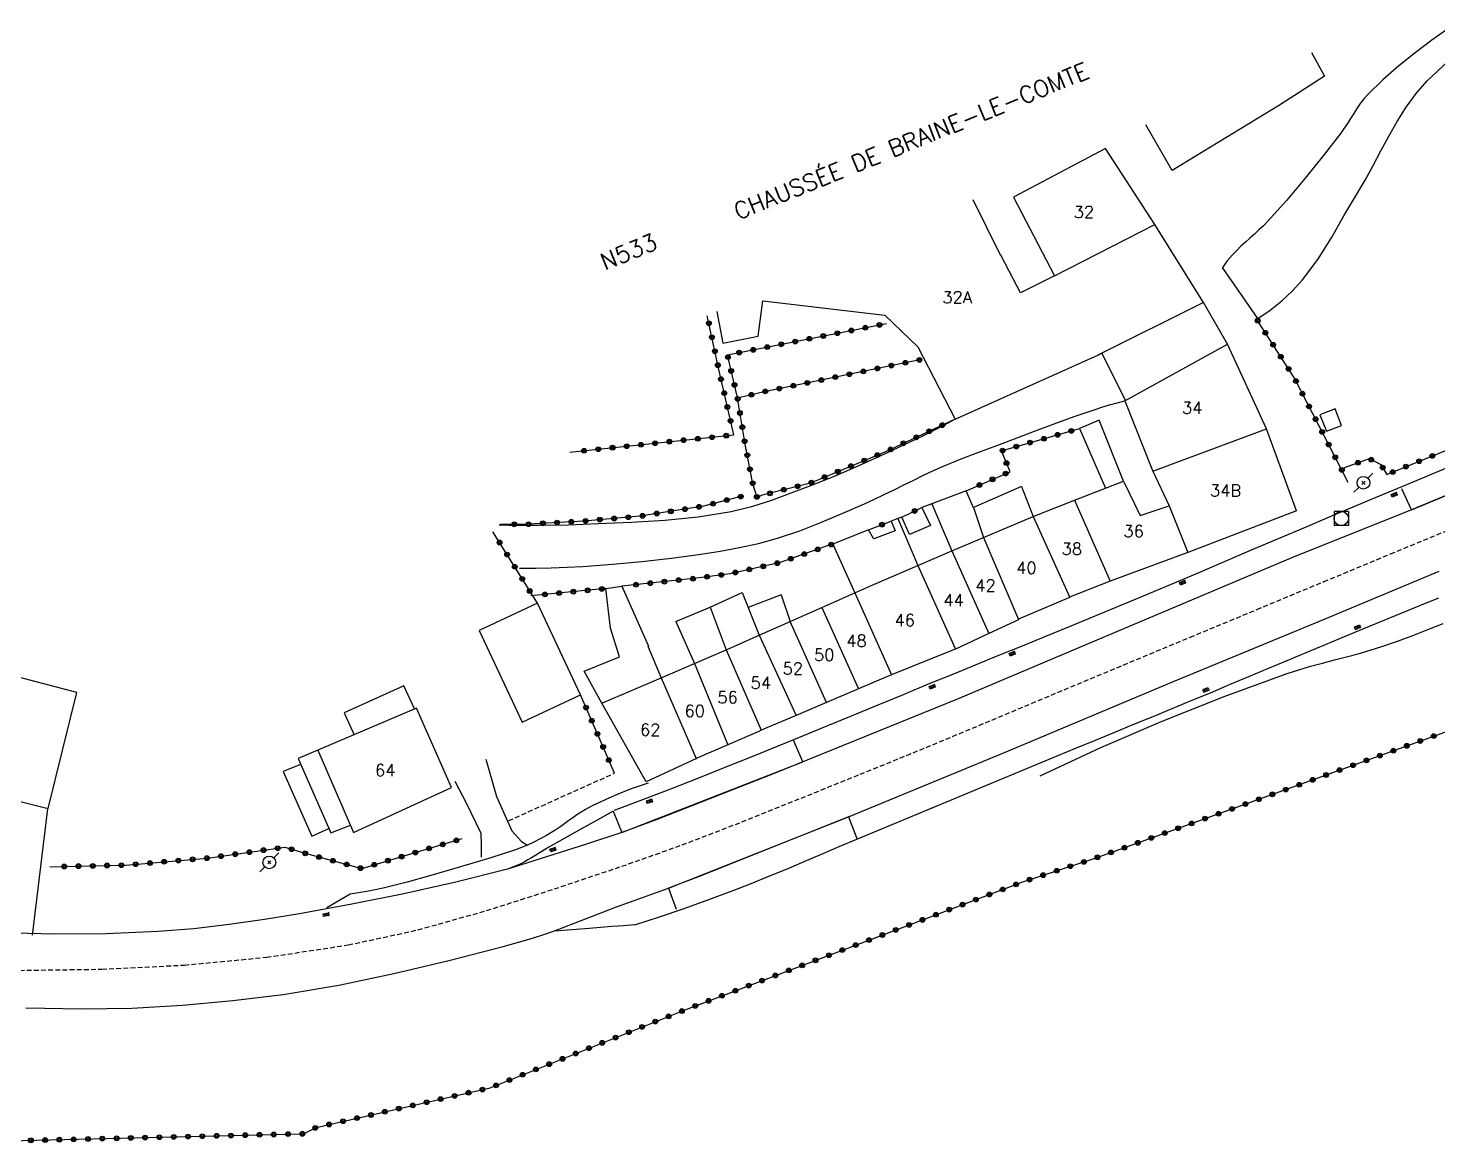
# Model space of a CAD drawing. Header units: millimetres. Extents: x 145000 to 146000, y 142999 to 144002.
# Drawn here: x 145560.6 to 145708.5, y 143023 to 143139.9 of the extents above; entities that cross this region are included whole.
import ezdxf
from ezdxf.enums import TextEntityAlignment as Align

# ---------------------------------------------------------------- set-up
doc = ezdxf.new("R2010")
doc.units = ezdxf.units.MM
doc.linetypes.add('DASHED', pattern=[0.75, 0.5, -0.25])
doc.layers.get('0').update_dxf_attribs({"linetype": 'CONTINUOUS'})
for name, color, linetype in [('W0001', 6, 'DASHED'), ('W0006', 2, 'CONTINUOUS'), ('W0008', 7, 'CONTINUOUS'), ('W0014', 7, 'CONTINUOUS'), ('W0017', 7, 'CONTINUOUS'), ('W0021', 2, 'CONTINUOUS'), ('W0101', 7, 'CONTINUOUS'), ('W0104', 1, 'CONTINUOUS'), ('W0112', 1, 'DASHED'), ('W0120', 7, 'CONTINUOUS'), ('W0214', 2, 'CONTINUOUS'), ('W0322', 7, 'CONTINUOUS'), ('W0323', 7, 'CONTINUOUS'), ('W0401', 7, 'CONTINUOUS'), ('W0420', 7, 'CONTINUOUS'), ('W0473', 7, 'CONTINUOUS'), ('W0510', 5, 'CONTINUOUS'), ('W0989', 7, 'CONTINUOUS'), ('W0990', 7, 'CONTINUOUS'), ('W0991', 7, 'CONTINUOUS'), ('W1102', 7, 'CONTINUOUS')]:
    doc.layers.add(name, color=color, linetype=linetype)
doc.styles.get("Standard").update_dxf_attribs({"font": 'romans.shx', "width": 0.85})

# ---------------------------------------------------------------- blocks, each defined once
blk = doc.blocks.new('T473')
for p, q in [((-0.166667, 0.166667), (0.166667, -0.166667)), ((-0.166667, -0.166667), (0.166667, 0.166667)), ((0.500001, 0.500001), (1.000002, 1.000002)), ((-1.000002, -1.000002), (-0.500001, -0.500001))]:
    blk.add_line(p, q)
blk.add_ellipse((0, 0), major_axis=(0.471405, 0.471405), ratio=1, start_param=5.4977871438, end_param=11.780972451)
blk = doc.blocks.new('T401')
for p, q in [((-0.3, 0.3), (0, 0.3)), ((-0.3, -0.25), (-0.3, 0.3)), ((-0.3, 0.15), (0, 0.15)), ((-0.3, 0), (0, 0)), ((0, 0.3), (0, -0.25)), ((-0.3, -0.15), (0, -0.15)), ((-0.3, -0.25), (-0.3, -0.3)), ((-0.3, -0.3), (0, -0.3)), ((0, -0.3), (0, -0.25))]:
    blk.add_line(p, q)
blk = doc.blocks.new('T420')
for p, q in [((0.75, 0.75), (-0.75, 0.75)), ((-0.75, 0.75), (-0.75, -0.75)), ((0.75, 0.75), (0.75, -0.75)), ((0.75, -0.75), (-0.75, -0.75))]:
    blk.add_line(p, q)
blk.add_ellipse((0, 0), major_axis=(-0.53, 0.53), ratio=1, start_param=3.926991, end_param=10.210176)
blk = doc.blocks.new('t323o')
at = {"color": 0, "linetype": 'Continuous'}
for radius in [0.25, 0.15]:
    blk.add_circle((0, 0), radius, dxfattribs=at)
blk = doc.blocks.new('t322o')
at = {"color": 0, "linetype": 'Continuous'}
for radius in [0.25, 0.15]:
    blk.add_circle((0, 0), radius, dxfattribs=at)

msp = doc.modelspace()

# ---------------------------------------------------------------- linework, layer by layer
at = {"layer": 'W0001'}
msp.add_lwpolyline([(145559.7, 143041.07), (145568.35, 143041.19), (145576.99, 143041.62), (145585.61, 143042.44), (145594.18, 143043.73), (145601.5, 143045.32), (145608.7, 143047.34), (145615.82, 143049.62), (145622.89, 143051.99), (145629.21, 143054.23), (145635.47, 143056.64), (145641.69, 143059.14), (145647.9, 143061.65), (145654.82, 143064.46), (145661.72, 143067.34), (145668.61, 143070.23), (145675.5, 143073.11), (145682.52, 143076.03), (145689.53, 143078.94), (145696.54, 143081.86), (145703.55, 143084.77), (145709.97, 143087.43)], dxfattribs=at)
at = {"layer": 'W0006'}
for points in [[(145709.74, 143093.92), (145705.63, 143092.2), (145701.52, 143090.48), (145697.42, 143088.76), (145694.58, 143087.56), (145691.74, 143086.36), (145688.91, 143085.15), (145686.08, 143083.94), (145683.24, 143082.73), (145680.41, 143081.53), (145677.57, 143080.33), (145674.73, 143079.14), (145672.27, 143078.13), (145669.81, 143077.11), (145667.35, 143076.11), (145664.89, 143075.1), (145662.42, 143074.1), (145659.96, 143073.1), (145657.5, 143072.09), (145655.03, 143071.09), (145652.39, 143070), (145649.75, 143068.91), (145647.11, 143067.82), (145644.47, 143066.73), (145641.83, 143065.64), (145639.18, 143064.55), (145636.53, 143063.48), (145633.88, 143062.42), (145630.94, 143061.25), (145628, 143060.1), (145625.05, 143058.96), (145622.09, 143057.84)], [(145624.25, 143045.84), (145626.85, 143046.69), (145629.44, 143047.57), (145632.02, 143048.49), (145634.58, 143049.45), (145636.45, 143050.18), (145638.31, 143050.94), (145640.16, 143051.7), (145642.01, 143052.49), (145643.85, 143053.27), (145645.69, 143054.06), (145647.54, 143054.85), (145649.39, 143055.62), (145654.18, 143057.61), (145658.98, 143059.6), (145663.78, 143061.59), (145668.57, 143063.58), (145670.58, 143064.41), (145672.59, 143065.24), (145674.6, 143066.07), (145676.61, 143066.89), (145678.62, 143067.72), (145680.63, 143068.55), (145682.64, 143069.38), (145684.64, 143070.21), (145686.66, 143071.05), (145688.67, 143071.89), (145690.68, 143072.73), (145692.69, 143073.57), (145694.7, 143074.41), (145696.71, 143075.25), (145698.72, 143076.09), (145700.73, 143076.93), (145702.7, 143077.74), (145704.66, 143078.55), (145706.63, 143079.37), (145708.6, 143080.17)], [(145621.98, 143057.76), (145620.29, 143056.82), (145618.6, 143055.89), (145616.92, 143054.94), (145615.24, 143053.99), (145614.87, 143053.77), (145614.5, 143053.55), (145614.14, 143053.33), (145613.77, 143053.1), (145613.4, 143052.88), (145613.03, 143052.66), (145612.66, 143052.46), (145612.28, 143052.26), (145611.93, 143052.1), (145611.59, 143051.95), (145611.23, 143051.81), (145610.88, 143051.68)], [(145615.82, 143045.22), (145616.73, 143045.29), (145617.64, 143045.37), (145618.55, 143045.44), (145619.47, 143045.51), (145620.66, 143045.6), (145621.86, 143045.69), (145623.05, 143045.78), (145624.25, 143045.87)]]:
    msp.add_lwpolyline(points, dxfattribs=at)
at = {"layer": 'W0008'}
for points in [[(145705.74, 143089.41), (145729.01, 143099.05)], [(145705.74, 143089.41), (145693.26, 143084.39), (145676.38, 143077.27), (145658.18, 143069.58), (145638.88, 143061.73), (145626.48, 143056.87), (145622.88, 143055.55)], [(145646.68, 143057.17), (145663.04, 143063.92), (145680.59, 143071.31), (145696.7, 143077.96), (145708.66, 143082.96)], [(145627.8, 143049.71), (145646.68, 143057.17)], [(145622.88, 143055.55), (145619.17, 143054.3), (145610.88, 143051.68)], [(145610.88, 143051.68), (145605.46, 143050.34), (145600.03, 143049.11), (145594.56, 143048), (145589.08, 143047.01), (145585.38, 143046.41), (145581.68, 143045.87), (145577.97, 143045.43), (145574.23, 143045.14), (145568.78, 143044.91), (145563.32, 143044.85), (145557.86, 143045)], [(145615.82, 143045.22), (145622.32, 143047.73), (145627.8, 143049.71)], [(145560.37, 143037.12), (145566.18, 143037.02), (145571.49, 143037.11), (145576.79, 143037.41), (145582.08, 143037.89), (145587.35, 143038.55), (145593.18, 143039.53), (145598.97, 143040.74), (145604.72, 143042.1), (145610.45, 143043.57), (145611.8, 143043.94), (145613.15, 143044.33), (145614.49, 143044.76), (145615.82, 143045.22)]]:
    msp.add_lwpolyline(points, dxfattribs=at)
at = {"layer": 'W0014'}
for points in [[(145625.65, 143060.72), (145624.82, 143060.44), (145623.98, 143060.15), (145623.16, 143059.83), (145622.34, 143059.5), (145621.51, 143059.14), (145620.68, 143058.77), (145619.86, 143058.37), (145619.06, 143057.94), (145618.62, 143057.67), (145618.18, 143057.38), (145617.75, 143057.08), (145617.33, 143056.78), (145616.91, 143056.47), (145616.48, 143056.17), (145616.05, 143055.88), (145615.61, 143055.6), (145614.97, 143055.22), (145614.32, 143054.86), (145613.66, 143054.51), (145612.99, 143054.2), (145611.72, 143053.71), (145610.43, 143053.28), (145609.13, 143052.89), (145607.84, 143052.5), (145605.35, 143051.75), (145602.86, 143051.02), (145600.36, 143050.33), (145597.84, 143049.7), (145596.99, 143049.52), (145596.13, 143049.35), (145595.26, 143049.2), (145594.4, 143049.07)], [(145594.4, 143049.07), (145591.92, 143047.62)]]:
    msp.add_lwpolyline(points, dxfattribs=at)
at = {"layer": 'W0017'}
msp.add_lwpolyline([(145618.54, 143070), (145614.03, 143079.61), (145607.93, 143076.74), (145612.44, 143067.13)], close=True, dxfattribs=at)
for points in [[(145608.61, 143063.23), (145609.72, 143059.32), (145611.35, 143055.7), (145612.37, 143054.6), (145612.99, 143054.2)], [(145608.16, 143052.93), (145608.15, 143054.29), (145608.12, 143055.43), (145606.61, 143058.54), (145605.41, 143060.89)], [(145561.04, 143044.77), (145562.65, 143058.03)]]:
    msp.add_lwpolyline(points, dxfattribs=at)
at = {"layer": 'W0021'}
for points in [[(145729.01, 143099.05), (145705.74, 143089.41), (145704.73, 143091.6)], [(145621.98, 143057.76), (145622.88, 143055.55), (145641.87, 143062.96), (145640.91, 143065.24)], [(145646.68, 143057.17), (145631.28, 143051.04), (145627.8, 143049.71)], [(145646.68, 143057.17), (145647.56, 143054.92)], [(145627.8, 143049.71), (145628.59, 143047.49)]]:
    msp.add_lwpolyline(points, dxfattribs=at)
at = {"layer": 'W0101'}
for points in [[(145695.24, 143137.38), (145696.63, 143134.91), (145691.88, 143131.88), (145680.62, 143125.02)], [(145680.62, 143125.02), (145677.87, 143129.81)], [(145673.64, 143127.33), (145663.97, 143122.21), (145668.28, 143113.96)], [(145678.8, 143119.33), (145673.64, 143127.33)], [(145668.28, 143113.96), (145664.7, 143112.17), (145662.65, 143116.11), (145662.62, 143116.14), (145659.75, 143121.92)], [(145683.9, 143111.16), (145683.51, 143111.83), (145678.8, 143119.33)], [(145632.84, 143110.2), (145633.47, 143106.88), (145637.19, 143107.64), (145637.69, 143111.34), (145650.49, 143109.81), (145653.93, 143106.5), (145657.87, 143098.92), (145672.84, 143105.63)], [(145683.9, 143111.15), (145672.84, 143105.63)], [(145675.67, 143100.83), (145686.45, 143106.78)], [(145690.52, 143097.9), (145686.45, 143106.78)], [(145675.67, 143100.83), (145678.56, 143093.54), (145678.56, 143093.53), (145678.57, 143093.52), (145678.58, 143093.5), (145678.58, 143093.49), (145678.59, 143093.48), (145678.59, 143093.46), (145678.6, 143093.45), (145678.61, 143093.44)], [(145693.68, 143089.28), (145690.52, 143097.9)], [(145678.61, 143093.44), (145680.32, 143089.81)], [(145670.39, 143090.41), (145675.52, 143092.41), (145677.26, 143088.8), (145680.32, 143089.81)], [(145666.03, 143088.71), (145670.39, 143090.41)], [(145660.82, 143086.5), (145666.03, 143088.71)], [(145693.68, 143089.28), (145682.26, 143084.93)], [(145657.5, 143085.09), (145660.82, 143086.5)], [(145653.95, 143083.56), (145657.5, 143085.09)], [(145682.26, 143084.93), (145674.11, 143081.91)], [(145647.32, 143080.69), (145648.9, 143081.39), (145653.95, 143083.56)], [(145674.11, 143081.91), (145669.87, 143080.23)], [(145643.86, 143079.15), (145647.32, 143080.69)], [(145669.88, 143080.21), (145669.87, 143080.2), (145664.51, 143077.91), (145664.49, 143077.9)], [(145669.87, 143080.23), (145669.88, 143080.21)], [(145640.56, 143077.69), (145643.86, 143079.15)], [(145637.29, 143076.24), (145640.56, 143077.69)], [(145664.49, 143077.9), (145664.51, 143077.85), (145661.41, 143076.42)], [(145633.85, 143074.71), (145634.02, 143074.78), (145637.29, 143076.24)], [(145661.41, 143076.42), (145657.89, 143074.78)], [(145630.51, 143073.28), (145633.85, 143074.71)], [(145657.89, 143074.78), (145657.68, 143074.69), (145651.18, 143072.08)], [(145555.71, 143059.79), (145562.71, 143058.07), (145565.7, 143070.24), (145557.97, 143072.26)], [(145627.01, 143071.78), (145630.51, 143073.28)], [(145651.18, 143072.08), (145650.75, 143071.9), (145647.71, 143070.61)], [(145625.44, 143060.85), (145620.78, 143069.1), (145627.01, 143071.78)], [(145647.71, 143070.61), (145644.37, 143069.18)], [(145644.37, 143069.18), (145641.17, 143067.82)], [(145641.17, 143067.82), (145637.52, 143066.26)], [(145637.52, 143066.26), (145637.27, 143066.15), (145634.02, 143064.74)], [(145634.02, 143064.74), (145630.7, 143063.29)], [(145630.7, 143063.29), (145630.73, 143063.29), (145625.44, 143060.85)]]:
    msp.add_lwpolyline(points, dxfattribs=at)
msp.add_lwpolyline([(145594.74, 143055.55), (145605.03, 143060.25), (145601.35, 143068.6), (145590.99, 143064.16)], close=True, dxfattribs=at)
at = {"layer": 'W0104'}
for points in [[(145686.45, 143106.78), (145683.9, 143111.16)], [(145672.84, 143105.63), (145673.26, 143105.83), (145675.67, 143100.98), (145675.67, 143100.83)], [(145675.52, 143092.41), (145672.97, 143098.8), (145670.9, 143097.92), (145673.63, 143091.68)], [(145664.83, 143091.84), (145659.79, 143089.63), (145659.79, 143089.6), (145659.03, 143091.39), (145655.42, 143090.03)], [(145664.83, 143091.84), (145666.03, 143088.71)], [(145655.42, 143090.03), (145654.37, 143089.63), (145655.27, 143087.76), (145653.08, 143086.82), (145652.26, 143088.64), (145651.85, 143088.48)], [(145655.42, 143090.03), (145657.5, 143085.09)], [(145651.85, 143088.48), (145651.16, 143088.21), (145651.56, 143087.18), (145649.34, 143086.35), (145649.31, 143086.38), (145648.77, 143087.3), (145645.04, 143085.79), (145647.32, 143080.69)], [(145651.85, 143088.48), (145653.95, 143083.56)], [(145659.79, 143089.63), (145660.82, 143086.5)], [(145620.78, 143069.1), (145618.92, 143072.45), (145622.63, 143073.97), (145621.69, 143076.98), (145621.22, 143081.14), (145622.89, 143081.38), (145625.69, 143075.1), (145625.63, 143075.1), (145627.01, 143071.78)], [(145628.55, 143077.68), (145632.14, 143079.19), (145635.51, 143080.73), (145637.29, 143076.23)], [(145639.59, 143080.49), (145636.14, 143079.14)], [(145639.59, 143080.49), (145640.56, 143077.69)], [(145632.14, 143079.19), (145633.85, 143074.71)], [(145628.55, 143077.68), (145630.51, 143073.28)], [(145601.12, 143068.51), (145600.03, 143070.92), (145593.75, 143068.11), (145594.79, 143065.79)], [(145590.99, 143064.16), (145588.92, 143063.29), (145592.37, 143055.49), (145594.41, 143056.3)], [(145589.16, 143062.67), (145587.36, 143061.95), (145590.36, 143055.14), (145592.16, 143055.96)]]:
    msp.add_lwpolyline(points, dxfattribs=at)
msp.add_lwpolyline([(145696.14, 143099.38), (145696.81, 143097.64), (145698.41, 143098.25), (145697.74, 143099.99), (145696.14, 143099.38)], close=True, dxfattribs=at)
at = {"layer": 'W0112'}
msp.add_lwpolyline([(145611.02, 143056.78), (145622.12, 143061.76)], dxfattribs=at)
at = {"layer": 'W0120'}
msp.add_lwpolyline([(145689.62, 143109.46), (145685.92, 143114.82)], dxfattribs=at)
at = {"layer": 'W0214'}
msp.add_lwpolyline([(145666.79, 143061.49), (145673.14, 143064.45), (145679.58, 143067.22), (145686.09, 143069.81), (145692.68, 143072.21), (145693.91, 143072.61), (145695.15, 143072.98), (145696.4, 143073.32), (145697.66, 143073.65), (145698.91, 143073.97), (145700.16, 143074.3), (145701.41, 143074.66), (145702.64, 143075.05), (145704.26, 143075.62), (145705.87, 143076.22), (145707.47, 143076.84), (145709.06, 143077.48)], dxfattribs=at)
at = {"layer": 'W0322'}
msp.add_lwpolyline([(145552.59, 143023.02), (145589.5, 143023.92), (145590.83, 143024.59), (145609.07, 143028.74), (145629.53, 143036.94), (145664.96, 143050.36), (145672.55, 143052.84), (145693.21, 143060.28), (145711.85, 143067.02), (145731.3, 143074.41), (145741.34, 143078.68), (145752.58, 143084.8), (145761.68, 143089.11), (145770.59, 143093.19), (145772.54, 143094.58), (145773.16, 143097.07), (145773.3, 143102.32), (145775.23, 143106.26), (145781.06, 143110.25), (145783.48, 143110.9)], dxfattribs=at)
at = {"layer": 'W0323'}
for points in [[(145634.63, 143097.26), (145633.06, 143104.11), (145631.85, 143109.77)], [(145699.11, 143092.25), (145693.46, 143103.21), (145689.52, 143109.37)], [(145657.87, 143098.92), (145650.47, 143095.45), (145642.67, 143092.21), (145637.6, 143090.92), (145637.07, 143090.68), (145636.63, 143092.12), (145635.86, 143096.07), (145634.99, 143101.32), (145633.96, 143105.66), (145650.67, 143108.95)], [(145654.32, 143105.18), (145637.82, 143101.79), (145635.03, 143101.12)], [(145698.71, 143093.85), (145701.32, 143094.77), (145702.53, 143094.15), (145703.15, 143093.11), (145717.74, 143099.06), (145723.94, 143101.56)], [(145617.44, 143095.44), (145634.63, 143097.26)], [(145659.03, 143091.39), (145663.63, 143093.4), (145662.73, 143095.59), (145670.9, 143097.92)], [(145635.65, 143090.87), (145631.45, 143089.78), (145624.79, 143088.73), (145618.93, 143088.22), (145613.01, 143087.89), (145610.1, 143087.87)], [(145652.26, 143088.64), (145654.37, 143089.63)], [(145614.03, 143079.61), (145609.35, 143087.1)], [(145648.77, 143087.3), (145651.16, 143088.21)], [(145645.04, 143085.82), (145639.51, 143083.87), (145634.24, 143082.69), (145630.73, 143082.21), (145622.89, 143081.38)], [(145621.22, 143081.14), (145613.33, 143080.37)], [(145622.12, 143061.76), (145618.54, 143070)], [(145562.88, 143051.94), (145570.82, 143052.11), (145579.42, 143052.85), (145587.53, 143053.99), (145589.51, 143053.39), (145595.59, 143051.76), (145606.14, 143054.89)]]:
    msp.add_lwpolyline(points, dxfattribs=at)
at = {"layer": 'W0510'}
for points in [[(145709.67, 143139.94), (145707.89, 143138.67), (145706.12, 143137.36), (145704.4, 143135.99), (145702.74, 143134.54), (145701.16, 143132.98), (145700.75, 143132.52), (145700.37, 143132.03), (145700.02, 143131.52), (145699.68, 143131), (145699.35, 143130.47), (145699.02, 143129.95), (145698.67, 143129.44), (145698.31, 143128.94), (145696.47, 143126.56), (145694.59, 143124.21), (145692.65, 143121.9), (145690.64, 143119.66), (145690.2, 143119.2), (145689.74, 143118.77), (145689.27, 143118.34), (145688.79, 143117.92), (145688.32, 143117.5), (145687.85, 143117.07), (145687.4, 143116.63), (145686.96, 143116.17), (145686.68, 143115.85), (145686.41, 143115.52), (145686.16, 143115.17), (145685.92, 143114.82)], [(145689.62, 143109.46), (145690.9, 143110.35), (145692.12, 143111.33), (145693.26, 143112.39), (145694.31, 143113.54), (145695.92, 143115.66), (145697.33, 143117.93), (145698.64, 143120.24), (145699.99, 143122.51), (145700.88, 143124.01), (145701.73, 143125.54), (145702.54, 143127.08), (145703.37, 143128.62), (145704.24, 143130.15), (145705.18, 143131.64), (145706.22, 143133.08), (145707.37, 143134.42), (145709.57, 143136.44)], [(145612.16, 143083.26), (145613.82, 143083.27), (145615.48, 143083.3), (145617.14, 143083.37), (145618.8, 143083.46), (145621.9, 143083.69), (145625, 143083.97), (145628.1, 143084.31), (145631.18, 143084.74), (145633.21, 143085.07), (145635.23, 143085.44), (145637.24, 143085.88), (145639.22, 143086.42), (145641.55, 143087.2), (145643.84, 143088.09), (145646.09, 143089.06), (145648.34, 143090.04), (145649.39, 143090.51), (145650.42, 143091), (145651.45, 143091.5), (145652.48, 143092.01), (145653.51, 143092.52), (145654.54, 143093.02), (145655.58, 143093.51), (145656.63, 143093.97), (145658.48, 143094.74), (145660.35, 143095.46), (145662.22, 143096.16), (145664.1, 143096.86), (145666.17, 143097.65), (145668.25, 143098.43), (145670.34, 143099.19), (145672.44, 143099.9), (145673.24, 143100.16), (145674.05, 143100.4), (145674.86, 143100.62), (145675.67, 143100.83)], [(145657.87, 143098.92), (145656.71, 143098.3), (145655.54, 143097.69), (145654.36, 143097.1), (145653.18, 143096.53), (145650.58, 143095.3), (145647.97, 143094.11), (145645.33, 143092.97), (145642.67, 143091.9), (145640.63, 143091.13), (145638.58, 143090.38), (145636.5, 143089.71), (145634.37, 143089.19), (145630.9, 143088.62), (145627.4, 143088.28), (145623.89, 143088.08), (145620.39, 143087.92), (145617.27, 143087.8), (145614.14, 143087.74), (145611.02, 143087.75), (145610.01, 143087.78)]]:
    msp.add_lwpolyline(points, dxfattribs=at)
at = {"layer": 'W1102'}
for points in [[(145668.28, 143113.96), (145678.8, 143119.33)], [(145678.61, 143093.44), (145690.52, 143097.9)], [(145670.39, 143090.41), (145674.11, 143081.91)], [(145680.32, 143089.81), (145682.26, 143084.93)], [(145666.03, 143088.71), (145669.88, 143080.21)], [(145660.82, 143086.5), (145664.49, 143077.9)], [(145657.5, 143085.09), (145661.41, 143076.42)], [(145653.95, 143083.56), (145657.89, 143074.78)], [(145647.32, 143080.69), (145651.18, 143072.08)], [(145643.86, 143079.15), (145647.71, 143070.61)], [(145644.37, 143069.18), (145640.56, 143077.69)], [(145637.29, 143076.23), (145641.17, 143067.82)], [(145633.85, 143074.71), (145637.52, 143066.26)], [(145630.51, 143073.28), (145634.02, 143064.74)], [(145627.01, 143071.78), (145630.7, 143063.29)]]:
    msp.add_lwpolyline(points, dxfattribs=at)

# ---------------------------------------------------------------- block references
at = {"layer": 'W0322'}
for p, rotation in [((145705.25, 143064.63), 19.86631409043093), ((145706.66, 143065.14), 19.86631409043093), ((145708.07, 143065.65), 19.86631409043093), ((145701.02, 143063.1), 19.86631409043093), ((145702.43, 143063.61), 19.86631409043093), ((145703.84, 143064.12), 19.86631409043093), ((145696.78, 143061.57), 19.86631409043093), ((145698.19, 143062.08), 19.86631409043093), ((145699.61, 143062.59), 19.86631409043093), ((145692.55, 143060.04), 19.808107408762), ((145693.96, 143060.55), 19.86631409043093), ((145695.37, 143061.06), 19.86631409043093), ((145688.32, 143058.52), 19.808107408762), ((145689.73, 143059.03), 19.808107408762), ((145691.14, 143059.54), 19.808107408762), ((145684.08, 143056.99), 19.808107408762), ((145685.5, 143057.5), 19.808107408762), ((145686.91, 143058.01), 19.808107408762), ((145679.85, 143055.47), 19.808107408762), ((145681.26, 143055.98), 19.808107408762), ((145682.67, 143056.49), 19.808107408762), ((145677.03, 143054.45), 19.808107408762), ((145678.44, 143054.96), 19.808107408762), ((145672.79, 143052.93), 19.808107408762), ((145674.21, 143053.44), 19.808107408762), ((145675.62, 143053.94), 19.808107408762), ((145667.09, 143051.06), 18.08079921629497), ((145668.52, 143051.52), 18.08079921629497), ((145669.94, 143051.99), 18.08079921629497), ((145671.37, 143052.45), 18.08079921629497), ((145662.85, 143049.56), 20.74753719186005), ((145664.25, 143050.09), 20.74753719186005), ((145665.67, 143050.59), 18.08079921629497), ((145660.04, 143048.5), 20.74753719186005), ((145661.45, 143049.03), 20.74753719186005), ((145655.84, 143046.91), 20.74753719186005), ((145657.24, 143047.44), 20.74753719186005), ((145658.64, 143047.97), 20.74753719186005), ((145651.63, 143045.31), 20.74753719186005), ((145653.03, 143045.84), 20.74753719186005), ((145654.43, 143046.37), 20.74753719186005), ((145647.42, 143043.72), 20.74753719186005), ((145648.82, 143044.25), 20.74753719186005), ((145650.23, 143044.78), 20.74753719186005), ((145644.61, 143042.65), 20.74753719186005), ((145646.02, 143043.19), 20.74753719186005), ((145640.41, 143041.06), 20.74753719186005), ((145641.81, 143041.59), 20.74753719186005), ((145643.21, 143042.12), 20.74753719186005), ((145636.2, 143039.47), 20.74753719186005), ((145637.6, 143040), 20.74753719186005), ((145639, 143040.53), 20.74753719186005), ((145631.99, 143037.87), 20.74753719186005), ((145633.39, 143038.4), 20.74753719186005), ((145634.8, 143038.93), 20.74753719186005), ((145627.79, 143036.24), 21.83086002138517), ((145629.19, 143036.8), 21.83086002138517), ((145630.59, 143037.34), 20.74753719186005), ((145625.01, 143035.13), 21.83086002138517), ((145626.4, 143035.69), 21.83086002138517), ((145620.83, 143033.46), 21.83086002138517), ((145622.23, 143034.01), 21.83086002138517), ((145623.62, 143034.57), 21.83086002138517), ((145616.66, 143031.78), 21.83086002138517), ((145618.05, 143032.34), 21.83086002138517), ((145619.44, 143032.9), 21.83086002138517), ((145613.87, 143030.67), 21.83086002138517), ((145615.26, 143031.22), 21.83086002138517), ((145609.69, 143028.99), 21.83086002138517), ((145611.09, 143029.55), 21.83086002138517), ((145612.48, 143030.11), 21.83086002138517), ((145603.87, 143027.56), 12.83942742334461), ((145605.34, 143027.89), 12.83942742334461), ((145606.8, 143028.23), 12.83942742334461), ((145608.26, 143028.56), 12.83942742334461), ((145596.56, 143025.89), 12.83942742334461), ((145598.02, 143026.23), 12.83942742334461), ((145599.49, 143026.56), 12.83942742334461), ((145600.95, 143026.89), 12.83942742334461), ((145602.41, 143027.23), 12.83942742334461), ((145590.72, 143024.53), 26.63362778125634), ((145592.17, 143024.89), 12.83942742334461), ((145593.64, 143025.23), 12.83942742334461), ((145595.1, 143025.56), 12.83942742334461), ((145560.88, 143023.23), 1.384503957050014), ((145562.38, 143023.26), 1.384503957050014), ((145563.88, 143023.3), 1.384503957050014), ((145565.37, 143023.33), 1.384503957050014), ((145566.87, 143023.37), 1.384503957050014), ((145568.37, 143023.41), 1.384503957050014), ((145569.87, 143023.44), 1.384503957050014), ((145571.37, 143023.48), 1.384503957050014), ((145572.87, 143023.52), 1.384503957050014), ((145574.37, 143023.55), 1.384503957050014), ((145575.87, 143023.59), 1.384503957050014), ((145577.37, 143023.62), 1.384503957050014), ((145578.87, 143023.66), 1.384503957050014), ((145580.37, 143023.7), 1.384503957050014), ((145581.87, 143023.73), 1.384503957050014), ((145583.37, 143023.77), 1.384503957050014), ((145584.87, 143023.81), 1.384503957050014), ((145586.37, 143023.84), 1.384503957050014), ((145587.87, 143023.88), 1.384503957050014), ((145589.37, 143023.91), 1.384503957050014)]:
    msp.add_blockref('t322o', p, dxfattribs=dict(at, rotation=rotation))
at = {"layer": 'W0323'}
for p, rotation in [((145632.02, 143108.98), 102.0540677636648), ((145649.92, 143108.8), 11.13633543357093), ((145689.6, 143109.25), 122.5902002008032), ((145632.34, 143107.51), 102.0540677636648), ((145642.56, 143107.35), 11.13633543357093), ((145644.03, 143107.64), 11.13633543357093), ((145645.5, 143107.93), 11.13633543357093), ((145646.97, 143108.22), 11.13633543357093), ((145648.44, 143108.51), 11.13633543357093), ((145690.41, 143107.98), 122.5902002008032), ((145632.65, 143106.04), 102.0540677636648), ((145635.2, 143105.9), 11.13633543357093), ((145636.67, 143106.19), 11.13633543357093), ((145638.14, 143106.48), 11.13633543357093), ((145639.61, 143106.77), 11.13633543357093), ((145641.08, 143107.06), 11.13633543357093), ((145691.22, 143106.72), 122.5902002008032), ((145632.96, 143104.58), 102.0540677636648), ((145634.02, 143105.43), 103.3758385453159), ((145651.17, 143104.53), 191.588758082122), ((145652.64, 143104.83), 191.588758082122), ((145654.11, 143105.13), 191.588758082122), ((145692.03, 143105.46), 122.5902002008032), ((145633.29, 143103.11), 102.9249570468281), ((145634.36, 143103.97), 103.3758385453159), ((145643.82, 143103.02), 191.588758082122), ((145645.29, 143103.33), 191.588758082122), ((145646.76, 143103.63), 191.588758082122), ((145648.23, 143103.93), 191.588758082122), ((145649.7, 143104.23), 191.588758082122), ((145692.84, 143104.19), 122.5902002008032), ((145693.62, 143102.91), 117.2670887463624), ((145633.63, 143101.65), 102.9249570468281), ((145634.71, 143102.51), 103.3758385453159), ((145636.48, 143101.47), 193.4498823674918), ((145637.94, 143101.82), 191.588758082122), ((145639.41, 143102.12), 191.588758082122), ((145640.88, 143102.42), 191.588758082122), ((145642.35, 143102.72), 191.588758082122), ((145694.3, 143101.58), 117.2670887463624), ((145633.96, 143100.19), 102.9249570468281), ((145635.04, 143101.04), 99.38446511254796), ((145694.99, 143100.25), 117.2670887463624), ((145634.3, 143098.73), 102.9249570468281), ((145635.28, 143099.56), 99.38446511254796), ((145695.68, 143098.91), 117.2670887463624), ((145632.35, 143097.02), 6.047717236448438), ((145633.84, 143097.18), 6.047717236448438), ((145635.53, 143098.08), 99.38446511254796), ((145653.79, 143097.01), 205.0969740497698), ((145655.15, 143097.65), 205.0969740497698), ((145656.51, 143098.28), 205.0969740497698), ((145668.61, 143097.27), 15.9315064642718), ((145670.05, 143097.68), 15.9315064642718), ((145696.37, 143097.58), 117.2670887463624), ((145618.93, 143095.6), 6.047717236448438), ((145620.42, 143095.76), 6.047717236448438), ((145621.91, 143095.92), 6.047717236448438), ((145623.4, 143096.07), 6.047717236448438), ((145624.89, 143096.23), 6.047717236448438), ((145626.38, 143096.39), 6.047717236448438), ((145627.88, 143096.55), 6.047717236448438), ((145629.37, 143096.71), 6.047717236448438), ((145630.86, 143096.86), 6.047717236448438), ((145635.77, 143096.6), 99.38446511254796), ((145651.08, 143095.74), 205.0969740497698), ((145652.43, 143096.38), 205.0969740497698), ((145662.84, 143095.62), 15.9315064642718), ((145664.28, 143096.03), 15.9315064642718), ((145665.72, 143096.45), 15.9315064642718), ((145667.17, 143096.86), 15.9315064642718), ((145697.05, 143096.25), 117.2670887463624), ((145636.05, 143095.13), 101.0419623519392), ((145646.93, 143093.99), 202.5624522745397), ((145648.32, 143094.56), 202.5624522745397), ((145649.7, 143095.14), 202.5624522745397), ((145663.25, 143094.31), 112.426217085282), ((145697.74, 143094.91), 117.2670887463624), ((145700.12, 143094.34), 19.43544685307736), ((145701.52, 143094.66), 332.8310631012237), ((145705.15, 143093.93), 22.17283209905268), ((145706.54, 143094.5), 22.17283209905268), ((145707.93, 143095.06), 22.17283209905268), ((145636.33, 143093.66), 101.0419623519392), ((145644.16, 143092.83), 202.5624522745397), ((145645.55, 143093.41), 202.5624522745397), ((145661.78, 143092.6), 23.58555612520228), ((145663.16, 143093.2), 23.58555612520228), ((145698.43, 143093.58), 117.2670887463624), ((145702.72, 143093.83), 301.0940850634424), ((145703.77, 143093.36), 22.17283209905268), ((145636.62, 143092.19), 101.0419623519392), ((145638.42, 143091.13), 194.2832179519163), ((145639.87, 143091.5), 194.2832179519163), ((145641.33, 143091.87), 194.2832179519163), ((145642.78, 143092.26), 202.5624522745397), ((145660.41, 143092), 23.58555612520228), ((145630.99, 143089.71), 188.9779238502579), ((145632.45, 143090.04), 194.5074468749728), ((145633.9, 143090.42), 194.5074468749728), ((145635.36, 143090.79), 194.5074468749728), ((145637.05, 143090.75), 106.9004994968563), ((145616.09, 143088.06), 183.268282553401), ((145617.59, 143088.15), 183.268282553401), ((145619.09, 143088.24), 184.9368184297318), ((145620.58, 143088.37), 184.9368184297318), ((145622.08, 143088.49), 184.9368184297318), ((145623.57, 143088.62), 184.9368184297318), ((145625.06, 143088.77), 188.9779238502579), ((145626.55, 143089.01), 188.9779238502579), ((145628.03, 143089.24), 188.9779238502579), ((145629.51, 143089.47), 188.9779238502579), ((145653.61, 143089.28), 25.15022192028286), ((145611.6, 143087.88), 180.2448522678657), ((145613.1, 143087.89), 183.268282553401), ((145614.6, 143087.98), 183.268282553401), ((145650.18, 143087.84), 20.98116984513006), ((145610.06, 143085.97), 121.9444082194011), ((145643.44, 143085.25), 199.3338383411245), ((145644.86, 143085.75), 199.3338383411245), ((145610.85, 143084.7), 121.9444082194011), ((145639.19, 143083.8), 192.6162329392407), ((145640.61, 143084.26), 199.3338383411245), ((145642.03, 143084.76), 199.3338383411245), ((145611.65, 143083.42), 121.9444082194011), ((145612.44, 143082.15), 121.9444082194011), ((145630.34, 143082.17), 186.0755294731705), ((145631.83, 143082.37), 187.7658954921246), ((145633.32, 143082.57), 187.7658954921246), ((145634.8, 143082.82), 192.6162329392407), ((145636.26, 143083.15), 192.6162329392407), ((145637.72, 143083.47), 192.6162329392407), ((145613.23, 143080.88), 121.9444082194011), ((145616.31, 143080.66), 185.5502743614936), ((145617.81, 143080.81), 185.5502743614936), ((145619.3, 143080.95), 185.5502743614936), ((145620.79, 143081.1), 185.5502743614936), ((145624.38, 143081.54), 186.0755294731705), ((145625.87, 143081.7), 186.0755294731705), ((145627.36, 143081.86), 186.0755294731705), ((145628.85, 143082.02), 186.0755294731705), ((145614.82, 143080.52), 185.5502743614936), ((145619.13, 143068.64), 113.4639902682157), ((145619.73, 143067.26), 113.4639902682157), ((145620.33, 143065.88), 113.4639902682157), ((145620.93, 143064.51), 113.4639902682157), ((145621.52, 143063.13), 113.4639902682157), ((145604.1, 143054.29), 16.56057902168443), ((145605.53, 143054.71), 16.56057902168443), ((145576.36, 143052.59), 4.916281659486169), ((145577.85, 143052.72), 4.916281659486169), ((145579.35, 143052.84), 4.916281659486169), ((145580.83, 143053.05), 8.009384014218808), ((145582.32, 143053.26), 8.009384014218808), ((145583.81, 143053.47), 8.009384014218808), ((145585.29, 143053.68), 8.009384014218808), ((145586.78, 143053.88), 8.009384014218808), ((145588.24, 143053.78), 343.1198531299868), ((145589.67, 143053.35), 344.962577258747), ((145591.12, 143052.96), 344.962577258747), ((145592.57, 143052.57), 344.962577258747), ((145598.34, 143052.58), 16.56057902168443), ((145599.78, 143053), 16.56057902168443), ((145601.22, 143053.43), 16.56057902168443), ((145602.66, 143053.86), 16.56057902168443), ((145564.38, 143051.97), 1.255715467639296), ((145565.88, 143052), 1.255715467639296), ((145567.38, 143052.03), 1.255715467639296), ((145568.88, 143052.07), 1.255715467639296), ((145570.38, 143052.1), 1.255715467639296), ((145571.88, 143052.2), 4.916281659486169), ((145573.37, 143052.33), 4.916281659486169), ((145574.87, 143052.46), 4.916281659486169), ((145594.02, 143052.18), 344.962577258747), ((145595.47, 143051.79), 344.962577258747), ((145596.91, 143052.15), 16.56057902168443)]:
    msp.add_blockref('t323o', p, dxfattribs=dict(at, rotation=rotation))
at = {"layer": 'W0401'}
for p, rotation in [((145703.88, 143091.12), 111.9374741005684), ((145681.67, 143081.88), 112.8548777891278), ((145700.13, 143076.94), 292.6684664450671), ((145663.8, 143074.43), 112.8935639805868), ((145655.41, 143070.97), 112.1378718508166), ((145684.22, 143070.35), 292.418939144119), ((145625.75, 143058.95), 108.4200086402819), ((145615.62, 143053.88), 107.4865676675512), ((145591.84, 143047.07), 100.2593805822206)]:
    msp.add_blockref('T401', p, dxfattribs=dict(at, rotation=rotation))
at = {"layer": 'W0420'}
msp.add_blockref('T420', (145698.37, 143088.49), dxfattribs=at)
at = {"layer": 'W0473'}
for p in [(145700.7, 143092.24), (145585.9, 143052.4)]:
    msp.add_blockref('T473', p, dxfattribs=at)

# ---------------------------------------------------------------- texts
at = {"layer": 'W0989'}
msp.add_text('CHAUSSÉE DE BRAINE-LE-COMTE   ', height=1.75, rotation=22.0527, dxfattribs=at).set_placement((145635.1, 143119.8))
at = {"layer": 'W0990'}
msp.add_text('N533   ', height=1.75, rotation=22.3785, dxfattribs=at).set_placement((145625.27, 143117.17), align=Align.MIDDLE_CENTER)
at = {"layer": 'W0991'}
for s, p in [('32', (145671.37, 143120.65)), ('32A', (145658.07, 143111.7)), ('34', (145682.73, 143100.11)), ('34B', (145686.23, 143091.42)), ('36', (145676.59, 143087.16)), ('38', (145670.1, 143085.31)), ('40', (145665.33, 143083.31)), ('42', (145661.05, 143081.46)), ('44', (145657.7, 143079.93)), ('46', (145652.57, 143077.82)), ('48', (145647.51, 143075.65)), ('50', (145644.12, 143074.17)), ('52', (145640.83, 143072.75)), ('54', (145637.47, 143071.25)), ('56', (145633.99, 143069.72)), ('60', (145630.54, 143068.29)), ('62', (145625.87, 143066.32)), ('64', (145598.06, 143062.07))]:
    msp.add_text(s, height=1.25, dxfattribs=at).set_placement(p, align=Align.MIDDLE_CENTER)

doc.saveas('drawing.dxf')
